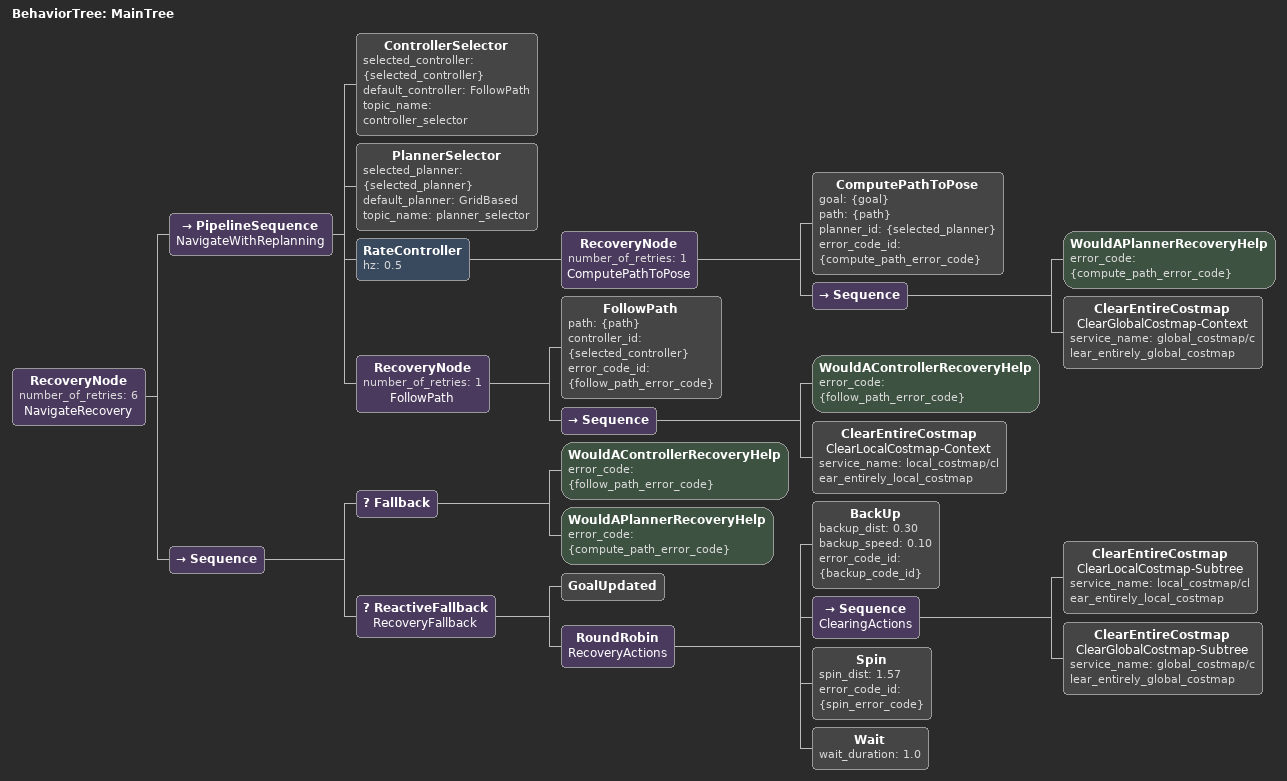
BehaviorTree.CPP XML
<root BTCPP_format="4" main_tree_to_execute="MainTree">
  <BehaviorTree ID="MainTree">
    <RecoveryNode number_of_retries="6" name="NavigateRecovery">
      <PipelineSequence name="NavigateWithReplanning">
        <ControllerSelector selected_controller="{selected_controller}" default_controller="FollowPath" topic_name="controller_selector"/>
        <PlannerSelector selected_planner="{selected_planner}" default_planner="GridBased" topic_name="planner_selector"/>
        <RateController hz="0.5">
          <RecoveryNode number_of_retries="1" name="ComputePathToPose">
            <ComputePathToPose goal="{goal}" path="{path}" planner_id="{selected_planner}" error_code_id="{compute_path_error_code}"/>
            <Sequence>
              <WouldAPlannerRecoveryHelp error_code="{compute_path_error_code}"/>
              <ClearEntireCostmap name="ClearGlobalCostmap-Context" service_name="global_costmap/clear_entirely_global_costmap"/>
            </Sequence>
          </RecoveryNode>
        </RateController>
        <RecoveryNode number_of_retries="1" name="FollowPath">
          <FollowPath path="{path}" controller_id="{selected_controller}" error_code_id="{follow_path_error_code}"/>
          <Sequence>
            <WouldAControllerRecoveryHelp error_code="{follow_path_error_code}"/>
            <ClearEntireCostmap name="ClearLocalCostmap-Context" service_name="local_costmap/clear_entirely_local_costmap"/>
          </Sequence>
        </RecoveryNode>
      </PipelineSequence>
      <Sequence>
        <Fallback>
          <WouldAControllerRecoveryHelp error_code="{follow_path_error_code}"/>
          <WouldAPlannerRecoveryHelp error_code="{compute_path_error_code}"/>
        </Fallback>
        <ReactiveFallback name="RecoveryFallback">
          <GoalUpdated/>
          <RoundRobin name="RecoveryActions">
              <!-- BackUp FIRST: buys forward clearance when the rear is against a
                wall and the controller has painted itself into a tight local
                minimum at the doorway. -->
              <BackUp backup_dist="0.30" backup_speed="0.10" error_code_id="{backup_code_id}"/>
            <Sequence name="ClearingActions">
              <ClearEntireCostmap name="ClearLocalCostmap-Subtree" service_name="local_costmap/clear_entirely_local_costmap"/>
              <ClearEntireCostmap name="ClearGlobalCostmap-Subtree" service_name="global_costmap/clear_entirely_global_costmap"/>
            </Sequence>
            <Spin spin_dist="1.57" error_code_id="{spin_error_code}"/>
            <!-- Wait reduced 5.0 s → 1.0 s: pausing does not unblock physical
                 obstacles; a short wait only lets costmaps age out slightly. -->
            <Wait wait_duration="1.0"/>
          </RoundRobin>
        </ReactiveFallback>
      </Sequence>
    </RecoveryNode>
  </BehaviorTree>
</root>
